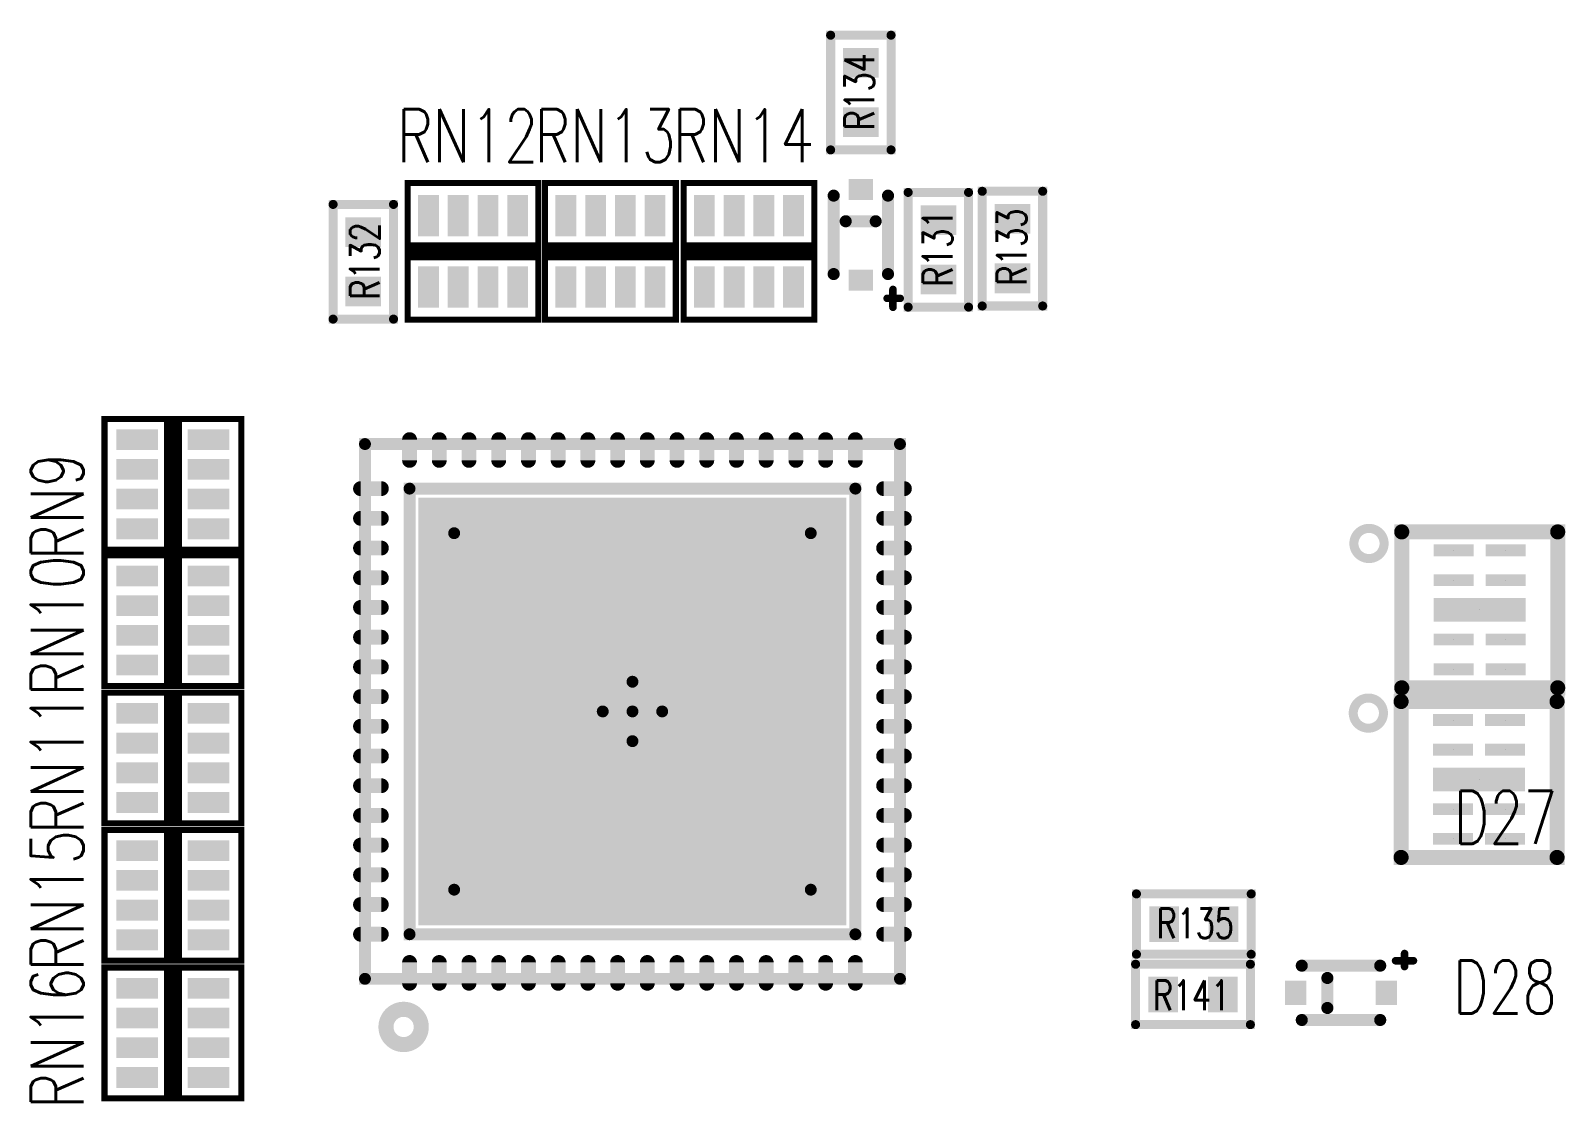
# Model space of a CAD drawing. Extents: x -19 to 193, y -25 to 111.
# Drawn here: x 144.44 to 170.26, y 38.16 to 56.23 of the extents above; entities that cross this region are included whole.
import ezdxf
from ezdxf.enums import TextEntityAlignment as Align

# ---------------------------------------------------------------- set-up
doc = ezdxf.new("R2010")
doc.units = 0
for name, color, linetype in [('DRIL_NPLTE_THRU_01', 3, 'CONTINUOUS'), ('DRIL_NPLTE_THRU_02', 222, 'CONTINUOUS'), ('DRIL_NPLTE_THRU_03', 5, 'CONTINUOUS'), ('DRIL_NPLTE_THRU_04', 1, 'CONTINUOUS'), ('DRIL_PLTE_THRU_01', 3, 'CONTINUOUS'), ('DRIL_PLTE_THRU_02', 222, 'CONTINUOUS'), ('DRIL_PLTE_THRU_03', 5, 'CONTINUOUS'), ('DRIL_PLTE_THRU_04', 1, 'CONTINUOUS'), ('PADS_BOT', 16, 'CONTINUOUS'), ('PADS_INNER', 96, 'CONTINUOUS'), ('PADS_TOP', 96, 'CONTINUOUS'), ('PART_NAME_01', 254, 'CONTINUOUS'), ('PART_TOP_2DLINE_00', 254, 'CONTINUOUS'), ('PART_TOP_2DLINE_01', 254, 'CONTINUOUS'), ('PART_TOP_2DLINE_120', 6, 'CONTINUOUS'), ('PART_TOP_2DLINE_126', 146, 'CONTINUOUS'), ('PART_TOP_2DLINE_127', 43, 'CONTINUOUS')]:
    doc.layers.add(name, color=color, linetype=linetype)
doc.styles.add('W0$0762', font='simplex', dxfattribs={"width": 0.75})
doc.styles.add('W0$127', font='simplex', dxfattribs={"width": 0.75})

# ---------------------------------------------------------------- blocks, each defined once
blk = doc.blocks.new('SMOOTH_0$254')
at = {"const_width": 0.127}
blk.add_lwpolyline([(-0.0635, 0, 1), (0.0635, 0, 1)], format="xyb", close=True, dxfattribs=at)
blk = doc.blocks.new('PART_BODY_TOP_144')
at = {"layer": 'PART_TOP_2DLINE_126', "const_width": 0.152}
blk.add_lwpolyline([(-2.117, 1.117, 1), (-1.609, 1.117, 1)], format="xyb", close=True, dxfattribs=at)
at = {"layer": 'PART_TOP_2DLINE_126', "const_width": 0.254}
blk.add_lwpolyline([(-1.312, 1.312), (1.312, 1.312), (1.312, -1.312), (-1.312, -1.312)], close=True, dxfattribs=at)
at = {"layer": 'PART_TOP_2DLINE_126'}
for p in [(-1.312, 1.312), (1.312, 1.312), (-1.312, -1.312), (1.312, -1.312)]:
    blk.add_blockref('SMOOTH_0$254', p, dxfattribs=at)
blk = doc.blocks.new('DRIL_HOLE_0')
blk.add_lwpolyline([(0, 0, 1), (0, 0, 1)], format="xyb", close=True)
blk = doc.blocks.new('PAD_3')
blk.add_lwpolyline([(0, 0), (0, 0)])
blk = doc.blocks.new('PAD_24')
at = {"const_width": 0.2}
blk.add_lwpolyline([(-0.3375, 0), (0.3375, 0)], dxfattribs=at)
blk = doc.blocks.new('STK_TOP_86')
at = {"layer": 'DRIL_PLTE_THRU_01'}
blk.add_blockref('DRIL_HOLE_0', (0, 0), dxfattribs=at)
at = {"layer": 'DRIL_PLTE_THRU_02'}
blk.add_blockref('DRIL_HOLE_0', (0, 0), dxfattribs=at)
at = {"layer": 'DRIL_PLTE_THRU_03'}
blk.add_blockref('DRIL_HOLE_0', (0, 0), dxfattribs=at)
at = {"layer": 'DRIL_PLTE_THRU_04'}
blk.add_blockref('DRIL_HOLE_0', (0, 0), dxfattribs=at)
at = {"layer": 'PADS_BOT'}
blk.add_blockref('PAD_3', (0, 0), dxfattribs=at)
at = {"layer": 'PADS_INNER'}
blk.add_blockref('PAD_3', (0, 0), dxfattribs=at)
at = {"layer": 'PADS_TOP'}
blk.add_blockref('PAD_24', (0, 0), dxfattribs=at)
blk = doc.blocks.new('PAD_25')
at = {"const_width": 0.4}
blk.add_lwpolyline([(-0.775, 0), (0.775, 0)], dxfattribs=at)
blk = doc.blocks.new('STK_TOP_87')
at = {"layer": 'DRIL_PLTE_THRU_01'}
blk.add_blockref('DRIL_HOLE_0', (0, 0), dxfattribs=at)
at = {"layer": 'DRIL_PLTE_THRU_02'}
blk.add_blockref('DRIL_HOLE_0', (0, 0), dxfattribs=at)
at = {"layer": 'DRIL_PLTE_THRU_03'}
blk.add_blockref('DRIL_HOLE_0', (0, 0), dxfattribs=at)
at = {"layer": 'DRIL_PLTE_THRU_04'}
blk.add_blockref('DRIL_HOLE_0', (0, 0), dxfattribs=at)
at = {"layer": 'PADS_BOT'}
blk.add_blockref('PAD_3', (0, 0), dxfattribs=at)
at = {"layer": 'PADS_INNER'}
blk.add_blockref('PAD_3', (0, 0), dxfattribs=at)
at = {"layer": 'PADS_TOP'}
blk.add_blockref('PAD_25', (0, 0), dxfattribs=at)
blk = doc.blocks.new('SYM_TOP_47')
for name, p in [('PART_BODY_TOP_144', (0, 0)), ('STK_TOP_86', (-0.4375, 1)), ('STK_TOP_86', (0.4375, 1)), ('STK_TOP_86', (-0.4375, 0.5)), ('STK_TOP_86', (0.4375, 0.5)), ('STK_TOP_87', (0, 0)), ('STK_TOP_86', (-0.4375, -0.5)), ('STK_TOP_86', (0.4375, -0.5)), ('STK_TOP_86', (-0.4375, -1)), ('STK_TOP_86', (0.4375, -1))]:
    blk.add_blockref(name, p)
blk = doc.blocks.new('PART_TOP_35')
blk.add_blockref('SYM_TOP_47', (0, 0))
at = {"layer": 'PART_NAME_01', "style": 'W0$127', "width": 0.75}
blk.add_text('D27', height=0.889, dxfattribs=at).set_placement((-0.4375, -3.9375))
blk = doc.blocks.new('PART_TOP_36')
blk.add_blockref('SYM_TOP_47', (0, 0))
at = {"layer": 'PART_NAME_01', "style": 'W0$127', "width": 0.75}
blk.add_text('D28', height=0.889, dxfattribs=at).set_placement((-0.4375, -3.9375))
blk = doc.blocks.new('SMOOTH_0$127')
at = {"const_width": 0.0635}
blk.add_lwpolyline([(-0.03175, 0, 1), (0.03175, 0, 1)], format="xyb", close=True, dxfattribs=at)
blk = doc.blocks.new('SMOOTH_0$2032')
at = {"const_width": 0.1016}
blk.add_lwpolyline([(-0.0508, 0, 1), (0.0508, 0, 1)], format="xyb", close=True, dxfattribs=at)
blk = doc.blocks.new('PART_BODY_TOP_115')
at = {"layer": 'PART_TOP_2DLINE_00'}
for points, const_width in [([(0.66, 0.457), (-0.66, 0.457)], 0.203), ([(0.229, -0.25), (0.229, 0.255)], 0.203), ([(-1.219, -0.54), (-0.918, -0.54)], 0.127), ([(-1.069, -0.442), (-1.069, -0.662)], 0.127), ([(0.66, -0.457), (-0.66, -0.457)], 0.203)]:
    blk.add_lwpolyline(points, dxfattribs=dict(at, const_width=const_width))
for name, p in [('SMOOTH_0$2032', (-0.66, 0.457)), ('SMOOTH_0$2032', (0.66, 0.457)), ('SMOOTH_0$2032', (0.229, 0.255)), ('SMOOTH_0$2032', (0.229, -0.25)), ('SMOOTH_0$127', (-1.219, -0.54)), ('SMOOTH_0$127', (-1.069, -0.442)), ('SMOOTH_0$127', (-0.918, -0.54)), ('SMOOTH_0$2032', (-0.66, -0.457)), ('SMOOTH_0$2032', (0.66, -0.457)), ('SMOOTH_0$127', (-1.069, -0.662))]:
    blk.add_blockref(name, p, dxfattribs=at)
blk = doc.blocks.new('PAD_0')
blk.add_lwpolyline([(0, 0, 1), (0, 0, 1)], format="xyb", close=True)
blk = doc.blocks.new('PAD_29')
at = {"const_width": 0.3556}
blk.add_lwpolyline([(-0.2032, 0), (0.2032, 0)], dxfattribs=at)
blk = doc.blocks.new('STK_TOP_30')
at = {"layer": 'DRIL_PLTE_THRU_01'}
blk.add_blockref('DRIL_HOLE_0', (0, 0), dxfattribs=at)
at = {"layer": 'DRIL_PLTE_THRU_02'}
blk.add_blockref('DRIL_HOLE_0', (0, 0), dxfattribs=at)
at = {"layer": 'DRIL_PLTE_THRU_03'}
blk.add_blockref('DRIL_HOLE_0', (0, 0), dxfattribs=at)
at = {"layer": 'DRIL_PLTE_THRU_04'}
blk.add_blockref('DRIL_HOLE_0', (0, 0), dxfattribs=at)
at = {"layer": 'PADS_BOT'}
blk.add_blockref('PAD_0', (0, 0), dxfattribs=at)
at = {"layer": 'PADS_INNER'}
blk.add_blockref('PAD_0', (0, 0), dxfattribs=at)
at = {"layer": 'PADS_TOP', "rotation": 90}
blk.add_blockref('PAD_29', (0, 0), dxfattribs=at)
blk = doc.blocks.new('SYM_TOP_18')
for name, p in [('PART_BODY_TOP_115', (0, 0)), ('STK_TOP_30', (-0.762, 0)), ('STK_TOP_30', (0.762, 0))]:
    blk.add_blockref(name, p)
blk = doc.blocks.new('PART_TOP_40')
blk.add_blockref('SYM_TOP_18', (0, 0))
blk = doc.blocks.new('SMOOTH_0$1524')
at = {"const_width": 0.0762}
blk.add_lwpolyline([(-0.0381, 0, 1), (0.0381, 0, 1)], format="xyb", close=True, dxfattribs=at)
blk = doc.blocks.new('PART_BODY_TOP_101')
at = {"layer": 'PART_TOP_2DLINE_01', "const_width": 0.1524}
blk.add_lwpolyline([(-0.9652, 0.508), (0.9652, 0.508), (0.9652, -0.508), (-0.9652, -0.508)], close=True, dxfattribs=at)
at = {"layer": 'PART_TOP_2DLINE_01'}
for p in [(-0.9652, 0.508), (0.9652, 0.508), (-0.9652, -0.508), (0.9652, -0.508)]:
    blk.add_blockref('SMOOTH_0$1524', p, dxfattribs=at)
blk = doc.blocks.new('PAD_13')
at = {"const_width": 0.5}
blk.add_lwpolyline([(-0.3, 0), (0.3, 0)], dxfattribs=at)
blk = doc.blocks.new('STK_TOP_5')
at = {"layer": 'DRIL_NPLTE_THRU_01'}
blk.add_blockref('DRIL_HOLE_0', (0, 0), dxfattribs=at)
at = {"layer": 'DRIL_NPLTE_THRU_02'}
blk.add_blockref('DRIL_HOLE_0', (0, 0), dxfattribs=at)
at = {"layer": 'DRIL_NPLTE_THRU_03'}
blk.add_blockref('DRIL_HOLE_0', (0, 0), dxfattribs=at)
at = {"layer": 'DRIL_NPLTE_THRU_04'}
blk.add_blockref('DRIL_HOLE_0', (0, 0), dxfattribs=at)
at = {"layer": 'PADS_BOT'}
blk.add_blockref('PAD_0', (0, 0), dxfattribs=at)
at = {"layer": 'PADS_INNER'}
blk.add_blockref('PAD_0', (0, 0), dxfattribs=at)
at = {"layer": 'PADS_TOP', "rotation": 90}
blk.add_blockref('PAD_13', (0, 0), dxfattribs=at)
blk = doc.blocks.new('SYM_TOP_4')
for name, p in [('PART_BODY_TOP_101', (0, 0)), ('STK_TOP_5', (-0.5, 0)), ('STK_TOP_5', (0.5, 0))]:
    blk.add_blockref(name, p)
blk = doc.blocks.new('PART_TOP_229')
blk.add_blockref('SYM_TOP_4', (0, 0))
at = {"layer": 'PART_NAME_01', "style": 'W0$0762', "width": 0.75}
blk.add_text('R135', height=0.4978, dxfattribs=at).set_placement((0.025, 0.013), align=Align.MIDDLE_CENTER)
blk = doc.blocks.new('PART_TOP_230')
blk.add_blockref('SYM_TOP_4', (0, 0))
at = {"layer": 'PART_NAME_01', "style": 'W0$0762', "width": 0.75}
blk.add_text('R141', height=0.4978, rotation=-180, dxfattribs=at).set_placement((0.025, 0.013), align=Align.MIDDLE_CENTER)
blk = doc.blocks.new('PART_TOP_238')
blk.add_blockref('SYM_TOP_4', (0, 0))
at = {"layer": 'PART_NAME_01', "style": 'W0$0762', "width": 0.75}
blk.add_text('R133', height=0.4978, dxfattribs=at).set_placement((0.025, 0.013), align=Align.MIDDLE_CENTER)
blk = doc.blocks.new('PART_TOP_244')
blk.add_blockref('SYM_TOP_4', (0, 0))
at = {"layer": 'PART_NAME_01', "style": 'W0$0762', "width": 0.75}
blk.add_text('R131', height=0.49784, rotation=-180, dxfattribs=at).set_placement((-0.0254, -0.0127), align=Align.MIDDLE_CENTER)
blk = doc.blocks.new('PART_TOP_251')
blk.add_blockref('SYM_TOP_18', (0, 0))
blk = doc.blocks.new('PART_TOP_252')
blk.add_blockref('SYM_TOP_4', (0, 0))
at = {"layer": 'PART_NAME_01', "style": 'W0$0762', "width": 0.75}
blk.add_text('R134', height=0.4978, dxfattribs=at).set_placement((0.013, 0.025), align=Align.MIDDLE_CENTER)
blk = doc.blocks.new('SMOOTH_0$1016')
at = {"const_width": 0.0508}
blk.add_lwpolyline([(-0.0254, 0, 1), (0.0254, 0, 1)], format="xyb", close=True, dxfattribs=at)
blk = doc.blocks.new('PART_BODY_TOP_107')
at = {"layer": 'PART_TOP_2DLINE_00', "const_width": 0.102}
for points in [[(-1.1, 1.15), (1.1, 1.15), (1.1, -1.15), (-1.1, -1.15)], [(-1.1, 0.1), (1.043, 0.1), (1.043, -0.1), (-1.1, -0.1)], [(-1.05, 0.05), (1.1, 0.05), (1.1, -0.025), (-1.05, -0.025)]]:
    blk.add_lwpolyline(points, close=True, dxfattribs=at)
at = {"layer": 'PART_TOP_2DLINE_00'}
for p in [(-1.1, 1.15), (1.1, 1.15), (-1.1, 0.1), (-1.05, 0.05), (-1.05, -0.025), (1.043, 0.1), (1.1, 0.05), (1.1, -0.025), (-1.1, -0.1), (1.043, -0.1), (-1.1, -1.15), (1.1, -1.15)]:
    blk.add_blockref('SMOOTH_0$1016', p, dxfattribs=at)
blk = doc.blocks.new('PAD_55')
at = {"const_width": 0.35}
blk.add_lwpolyline([(-0.35, 0), (0.35, 0)], dxfattribs=at)
blk = doc.blocks.new('STK_TOP_14')
at = {"layer": 'DRIL_PLTE_THRU_01'}
blk.add_blockref('DRIL_HOLE_0', (0, 0), dxfattribs=at)
at = {"layer": 'DRIL_PLTE_THRU_02'}
blk.add_blockref('DRIL_HOLE_0', (0, 0), dxfattribs=at)
at = {"layer": 'DRIL_PLTE_THRU_03'}
blk.add_blockref('DRIL_HOLE_0', (0, 0), dxfattribs=at)
at = {"layer": 'DRIL_PLTE_THRU_04'}
blk.add_blockref('DRIL_HOLE_0', (0, 0), dxfattribs=at)
at = {"layer": 'PADS_BOT'}
blk.add_blockref('PAD_0', (0, 0), dxfattribs=at)
at = {"layer": 'PADS_INNER'}
blk.add_blockref('PAD_0', (0, 0), dxfattribs=at)
at = {"layer": 'PADS_TOP', "rotation": 90}
blk.add_blockref('PAD_55', (0, 0), dxfattribs=at)
blk = doc.blocks.new('SYM_TOP_10')
for name, p in [('PART_BODY_TOP_107', (0, 0)), ('STK_TOP_14', (-0.75, 0.6)), ('STK_TOP_14', (-0.25, 0.6)), ('STK_TOP_14', (0.25, 0.6)), ('STK_TOP_14', (0.75, 0.6)), ('STK_TOP_14', (-0.75, -0.6)), ('STK_TOP_14', (-0.25, -0.6)), ('STK_TOP_14', (0.25, -0.6)), ('STK_TOP_14', (0.75, -0.6))]:
    blk.add_blockref(name, p)
blk = doc.blocks.new('PART_TOP_265')
blk.add_blockref('SYM_TOP_10', (0, 0))
at = {"layer": 'PART_NAME_01', "style": 'W0$127', "width": 0.75}
blk.add_text('RN14', height=0.889, dxfattribs=at).set_placement((-1.276624, 1.502856))
blk = doc.blocks.new('PART_TOP_276')
blk.add_blockref('SYM_TOP_10', (0, 0))
at = {"layer": 'PART_NAME_01', "style": 'W0$127', "width": 0.75}
blk.add_text('RN13', height=0.889, dxfattribs=at).set_placement((-1.276624, 1.502856))
blk = doc.blocks.new('PART_TOP_285')
blk.add_blockref('SYM_TOP_10', (0, 0))
at = {"layer": 'PART_NAME_01', "style": 'W0$127', "width": 0.75}
blk.add_text('RN12', height=0.889, dxfattribs=at).set_placement((-1.276624, 1.502856))
blk = doc.blocks.new('SMOOTH_0$2')
at = {"const_width": 0.1}
blk.add_lwpolyline([(-0.05, 0, 1), (0.05, 0, 1)], format="xyb", close=True, dxfattribs=at)
blk = doc.blocks.new('PART_BODY_TOP_108')
at = {"layer": 'PART_TOP_2DLINE_01', "const_width": 0.254}
blk.add_lwpolyline([(-5.607, 3.85, 1), (-5.013, 3.85, 1)], format="xyb", close=True, dxfattribs=at)
at = {"layer": 'PART_TOP_2DLINE_120', "const_width": 0.2}
blk.add_lwpolyline([(-4.5, 4.5), (4.5, 4.5), (4.5, -4.5), (-4.5, -4.5)], close=True, dxfattribs=at)
for points in [[(-0.5, 0), (0, 0), (0, 0.5)], [(0, -0.5), (0, 0), (0.5, 0)]]:
    blk.add_lwpolyline(points, dxfattribs=at)
at = {"layer": 'PART_TOP_2DLINE_126', "const_width": 0.2}
blk.add_lwpolyline([(-3.75, -3.75), (3.75, -3.75), (3.75, 3.75), (-3.75, 3.75)], close=True, dxfattribs=at)
at = {"layer": 'PART_TOP_2DLINE_127', "const_width": 0.2}
blk.add_lwpolyline([(-3, -3), (3, -3), (3, 3), (-3, 3)], close=True, dxfattribs=at)
at = {"layer": 'PART_TOP_2DLINE_120'}
for p in [(-4.5, 4.5), (4.5, 4.5), (0, 0.5), (-0.5, 0), (0, 0), (0, 0), (0.5, 0), (0, -0.5), (-4.5, -4.5), (4.5, -4.5)]:
    blk.add_blockref('SMOOTH_0$2', p, dxfattribs=at)
at = {"layer": 'PART_TOP_2DLINE_126'}
for p in [(-3.75, 3.75), (3.75, 3.75), (-3.75, -3.75), (3.75, -3.75)]:
    blk.add_blockref('SMOOTH_0$2', p, dxfattribs=at)
at = {"layer": 'PART_TOP_2DLINE_127'}
for p in [(-3, 3), (3, 3), (-3, -3), (3, -3)]:
    blk.add_blockref('SMOOTH_0$2', p, dxfattribs=at)
blk = doc.blocks.new('PAD_60')
at = {"const_width": 0.125}
blk.add_lwpolyline([(-0.175, -0.0625), (0.175, -0.0625, 1), (0.175, 0.0625), (-0.175, 0.0625, 1)], format="xyb", close=True, dxfattribs=at)
blk = doc.blocks.new('STK_TOP_15')
at = {"layer": 'DRIL_NPLTE_THRU_01'}
blk.add_blockref('DRIL_HOLE_0', (0, 0), dxfattribs=at)
at = {"layer": 'DRIL_NPLTE_THRU_02'}
blk.add_blockref('DRIL_HOLE_0', (0, 0), dxfattribs=at)
at = {"layer": 'DRIL_NPLTE_THRU_03'}
blk.add_blockref('DRIL_HOLE_0', (0, 0), dxfattribs=at)
at = {"layer": 'DRIL_NPLTE_THRU_04'}
blk.add_blockref('DRIL_HOLE_0', (0, 0), dxfattribs=at)
at = {"layer": 'PADS_BOT'}
blk.add_blockref('PAD_0', (0, 0), dxfattribs=at)
at = {"layer": 'PADS_INNER'}
blk.add_blockref('PAD_0', (0, 0), dxfattribs=at)
at = {"layer": 'PADS_TOP'}
blk.add_blockref('PAD_60', (0, 0), dxfattribs=at)
blk = doc.blocks.new('STK_TOP_16')
at = {"layer": 'DRIL_NPLTE_THRU_01'}
blk.add_blockref('DRIL_HOLE_0', (0, 0), dxfattribs=at)
at = {"layer": 'DRIL_NPLTE_THRU_02'}
blk.add_blockref('DRIL_HOLE_0', (0, 0), dxfattribs=at)
at = {"layer": 'DRIL_NPLTE_THRU_03'}
blk.add_blockref('DRIL_HOLE_0', (0, 0), dxfattribs=at)
at = {"layer": 'DRIL_NPLTE_THRU_04'}
blk.add_blockref('DRIL_HOLE_0', (0, 0), dxfattribs=at)
at = {"layer": 'PADS_BOT'}
blk.add_blockref('PAD_0', (0, 0), dxfattribs=at)
at = {"layer": 'PADS_INNER'}
blk.add_blockref('PAD_0', (0, 0), dxfattribs=at)
at = {"layer": 'PADS_TOP', "rotation": 90}
blk.add_blockref('PAD_60', (0, 0), dxfattribs=at)
blk = doc.blocks.new('PAD_61')
at = {"const_width": 7.2}
blk.add_lwpolyline([(-3.6, 0), (3.6, 0)], dxfattribs=at)
blk = doc.blocks.new('STK_TOP_17')
at = {"layer": 'DRIL_NPLTE_THRU_01'}
blk.add_blockref('DRIL_HOLE_0', (0, 0), dxfattribs=at)
at = {"layer": 'DRIL_NPLTE_THRU_02'}
blk.add_blockref('DRIL_HOLE_0', (0, 0), dxfattribs=at)
at = {"layer": 'DRIL_NPLTE_THRU_03'}
blk.add_blockref('DRIL_HOLE_0', (0, 0), dxfattribs=at)
at = {"layer": 'DRIL_NPLTE_THRU_04'}
blk.add_blockref('DRIL_HOLE_0', (0, 0), dxfattribs=at)
at = {"layer": 'PADS_BOT'}
blk.add_blockref('PAD_0', (0, 0), dxfattribs=at)
at = {"layer": 'PADS_INNER'}
blk.add_blockref('PAD_0', (0, 0), dxfattribs=at)
at = {"layer": 'PADS_TOP'}
blk.add_blockref('PAD_61', (0, 0), dxfattribs=at)
blk = doc.blocks.new('SYM_TOP_11')
for name, p in [('STK_TOP_16', (-3.75, 4.4)), ('STK_TOP_16', (-3.25, 4.4)), ('STK_TOP_16', (-2.75, 4.4)), ('STK_TOP_16', (-2.25, 4.4)), ('STK_TOP_16', (-1.75, 4.4)), ('STK_TOP_16', (-1.25, 4.4)), ('STK_TOP_16', (-0.75, 4.4)), ('STK_TOP_16', (-0.25, 4.4)), ('STK_TOP_16', (0.25, 4.4)), ('STK_TOP_16', (0.75, 4.4)), ('STK_TOP_16', (1.25, 4.4)), ('STK_TOP_16', (1.75, 4.4)), ('STK_TOP_16', (2.25, 4.4)), ('STK_TOP_16', (2.75, 4.4)), ('STK_TOP_16', (3.25, 4.4)), ('STK_TOP_16', (3.75, 4.4)), ('PART_BODY_TOP_108', (0, 0)), ('STK_TOP_15', (-4.4, 3.75)), ('STK_TOP_15', (4.4, 3.75)), ('STK_TOP_17', (0, 0)), ('STK_TOP_15', (-4.4, 3.25)), ('STK_TOP_15', (4.4, 3.25)), ('STK_TOP_15', (-4.4, 2.75)), ('STK_TOP_15', (4.4, 2.75)), ('STK_TOP_15', (-4.4, 2.25)), ('STK_TOP_15', (4.4, 2.25)), ('STK_TOP_15', (-4.4, 1.75)), ('STK_TOP_15', (4.4, 1.75)), ('STK_TOP_15', (-4.4, 1.25)), ('STK_TOP_15', (4.4, 1.25)), ('STK_TOP_15', (-4.4, 0.75)), ('STK_TOP_15', (4.4, 0.75)), ('STK_TOP_15', (-4.4, 0.25)), ('STK_TOP_15', (4.4, 0.25)), ('STK_TOP_15', (-4.4, -0.25)), ('STK_TOP_15', (4.4, -0.25)), ('STK_TOP_15', (-4.4, -0.75)), ('STK_TOP_15', (4.4, -0.75)), ('STK_TOP_15', (-4.4, -1.25)), ('STK_TOP_15', (4.4, -1.25)), ('STK_TOP_15', (-4.4, -1.75)), ('STK_TOP_15', (4.4, -1.75)), ('STK_TOP_15', (-4.4, -2.25)), ('STK_TOP_15', (4.4, -2.25)), ('STK_TOP_15', (-4.4, -2.75)), ('STK_TOP_15', (4.4, -2.75)), ('STK_TOP_15', (-4.4, -3.25)), ('STK_TOP_15', (4.4, -3.25)), ('STK_TOP_15', (-4.4, -3.75)), ('STK_TOP_15', (4.4, -3.75)), ('STK_TOP_16', (-3.75, -4.4)), ('STK_TOP_16', (-3.25, -4.4)), ('STK_TOP_16', (-2.75, -4.4)), ('STK_TOP_16', (-2.25, -4.4)), ('STK_TOP_16', (-1.75, -4.4)), ('STK_TOP_16', (-1.25, -4.4)), ('STK_TOP_16', (-0.75, -4.4)), ('STK_TOP_16', (-0.25, -4.4)), ('STK_TOP_16', (0.25, -4.4)), ('STK_TOP_16', (0.75, -4.4)), ('STK_TOP_16', (1.25, -4.4)), ('STK_TOP_16', (1.75, -4.4)), ('STK_TOP_16', (2.25, -4.4)), ('STK_TOP_16', (2.75, -4.4)), ('STK_TOP_16', (3.25, -4.4)), ('STK_TOP_16', (3.75, -4.4))]:
    blk.add_blockref(name, p)
blk = doc.blocks.new('PART_TOP_287')
blk.add_blockref('SYM_TOP_11', (0, 0))
blk = doc.blocks.new('PART_TOP_291')
blk.add_blockref('SYM_TOP_4', (0, 0))
at = {"layer": 'PART_NAME_01', "style": 'W0$0762', "width": 0.75}
blk.add_text('R132', height=0.4978, rotation=-180, dxfattribs=at).set_placement((-0.013, 0.025), align=Align.MIDDLE_CENTER)
blk = doc.blocks.new('PART_TOP_308')
blk.add_blockref('SYM_TOP_10', (0, 0))
at = {"layer": 'PART_NAME_01', "style": 'W0$127', "width": 0.75}
blk.add_text('RN9', height=0.889, dxfattribs=at).set_placement((-1.276624, 1.502856))
blk = doc.blocks.new('PART_TOP_309')
blk.add_blockref('SYM_TOP_10', (0, 0))
at = {"layer": 'PART_NAME_01', "style": 'W0$127', "width": 0.75}
blk.add_text('RN10', height=0.889, dxfattribs=at).set_placement((-1.276624, 1.502856))
blk = doc.blocks.new('PART_TOP_310')
blk.add_blockref('SYM_TOP_10', (0, 0))
at = {"layer": 'PART_NAME_01', "style": 'W0$127', "width": 0.75}
blk.add_text('RN11', height=0.889, dxfattribs=at).set_placement((-1.276624, 1.502856))
blk = doc.blocks.new('PART_TOP_311')
blk.add_blockref('SYM_TOP_10', (0, 0))
at = {"layer": 'PART_NAME_01', "style": 'W0$127', "width": 0.75}
blk.add_text('RN15', height=0.889, dxfattribs=at).set_placement((-1.276624, 1.502856))
blk = doc.blocks.new('PART_TOP_312')
blk.add_blockref('SYM_TOP_10', (0, 0))
at = {"layer": 'PART_NAME_01', "style": 'W0$127', "width": 0.75}
blk.add_text('RN16', height=0.889, dxfattribs=at).set_placement((-1.276624, 1.502856))

msp = doc.modelspace()

# ---------------------------------------------------------------- block references
for name, p, rotation in [('PART_TOP_252', (158.404, 55.192), 90), ('PART_TOP_251', (158.404, 52.797), 90), ('PART_TOP_244', (159.708, 52.546), 270), ('PART_TOP_238', (160.955, 52.565), 90), ('PART_TOP_291', (150.034, 52.344), 270), ('PART_TOP_287', (154.562, 44.776), 90), ('PART_TOP_308', (146.83, 48.6), 90), ('PART_TOP_309', (146.83, 46.306), 90), ('PART_TOP_310', (146.83, 43.993), 90), ('PART_TOP_311', (146.83, 41.682), 90), ('PART_TOP_230', (163.992, 40.013), 180), ('PART_TOP_40', (166.482, 40.04), 180), ('PART_TOP_312', (146.83, 39.366), 90)]:
    msp.add_blockref(name, p, dxfattribs=dict(rotation=rotation))
for name, p in [('PART_TOP_285', (151.88, 52.52)), ('PART_TOP_276', (154.192, 52.52)), ('PART_TOP_265', (156.522, 52.52)), ('PART_TOP_35', (168.816, 46.486)), ('PART_TOP_36', (168.805, 43.631)), ('PART_TOP_229', (164.006, 41.197))]:
    msp.add_blockref(name, p)

doc.saveas('drawing.dxf')
